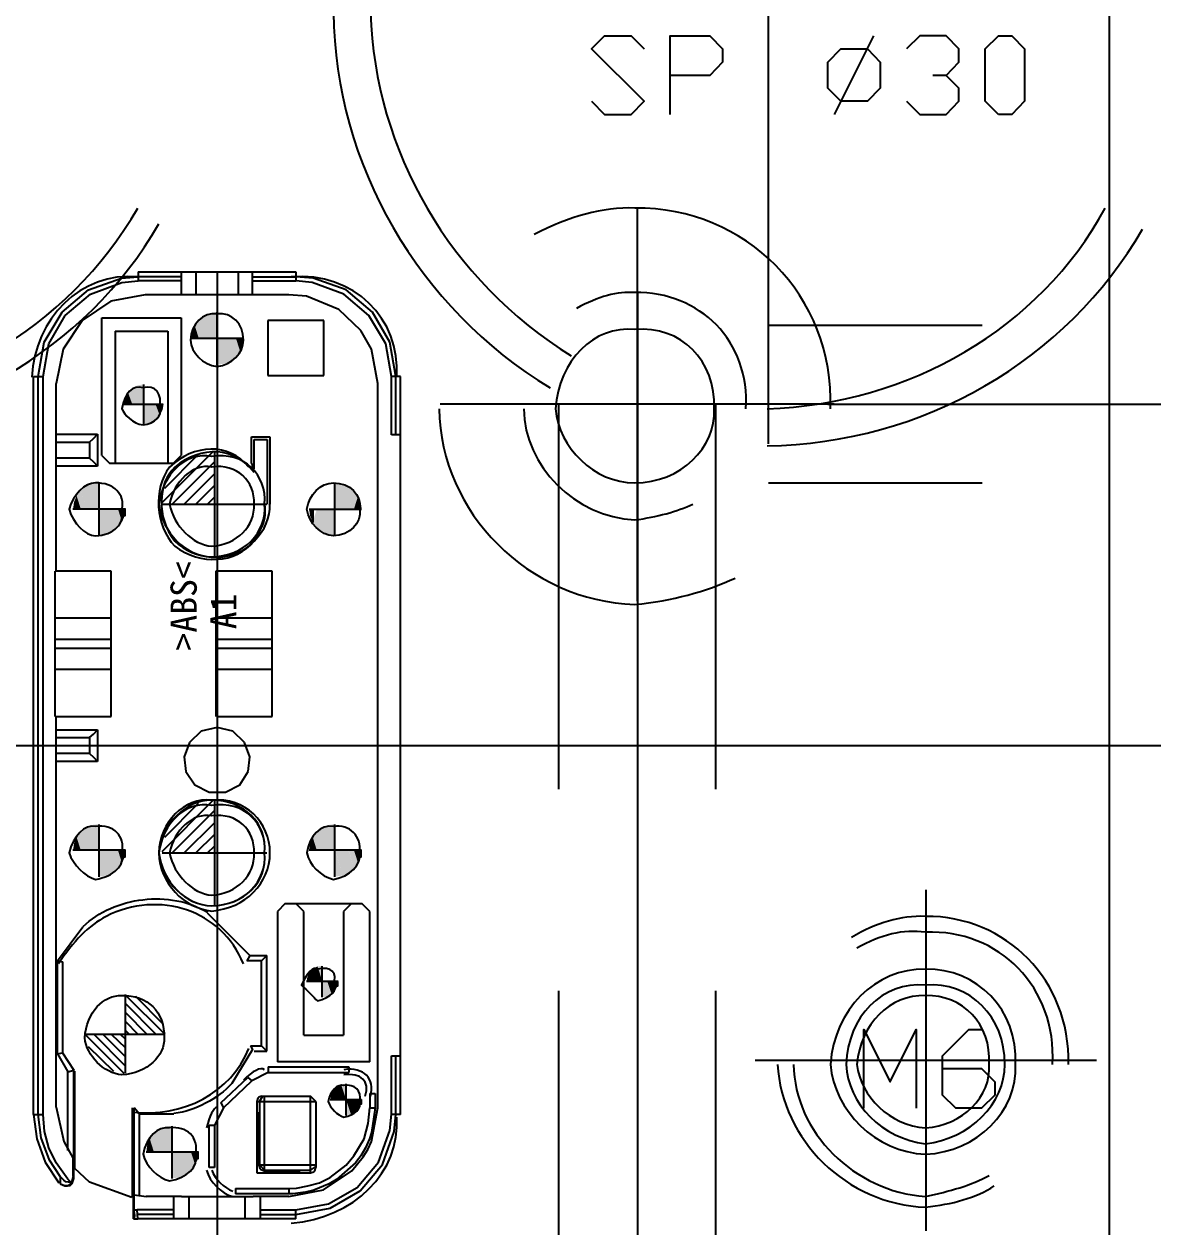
# Model space of a CAD drawing. Header units: inches. Extents: x 0 to 325, y 148 to 354.
# Drawn here: x 79.72 to 90.23, y 282.45 to 293.65 of the extents above; entities that cross this region are included whole.
import ezdxf

# ---------------------------------------------------------------- set-up
doc = ezdxf.new("R2010")
doc.units = ezdxf.units.IN
doc.header["$MEASUREMENT"] = 0
doc.styles.add('PDF SimSun', font='simsun.ttc')

# ---------------------------------------------------------------- blocks, each defined once
blk = doc.blocks.new('AHH1270-500010_3')
at = {"transparency": 33554687}
for points in [[(81.46, 290.96), (81.401, 290.935), (81.46, 290.724)], [(81.523, 290.968), (81.46, 290.96), (81.523, 290.724)], [(81.46, 290.96), (81.46, 290.724), (81.523, 290.724)], [(81.312, 290.846), (81.287, 290.787), (81.312, 290.724)], [(81.351, 290.897), (81.312, 290.846), (81.35, 290.724)], [(81.312, 290.846), (81.312, 290.724), (81.35, 290.724)], [(81.401, 290.935), (81.35, 290.897), (81.401, 290.724)], [(81.351, 290.897), (81.35, 290.724), (81.401, 290.724)], [(81.401, 290.935), (81.401, 290.724), (81.46, 290.724)], [(81.287, 290.787), (81.279, 290.724), (81.287, 290.724)], [(81.287, 290.787), (81.287, 290.724), (81.312, 290.724)], [(81.586, 290.724), (81.523, 290.724), (81.586, 290.488)], [(81.523, 290.724), (81.523, 290.479), (81.586, 290.488)], [(81.645, 290.724), (81.586, 290.724), (81.645, 290.512)], [(81.586, 290.724), (81.586, 290.488), (81.645, 290.512)], [(81.696, 290.724), (81.645, 290.724), (81.696, 290.551)], [(81.645, 290.724), (81.645, 290.512), (81.696, 290.551)], [(81.735, 290.724), (81.696, 290.724), (81.735, 290.602)], [(81.696, 290.724), (81.696, 290.551), (81.735, 290.602)], [(81.759, 290.724), (81.735, 290.724), (81.759, 290.66)], [(81.735, 290.724), (81.735, 290.602), (81.759, 290.66)], [(81.759, 290.724), (81.759, 290.66), (81.767, 290.724)], [(80.783, 290.113), (80.783, 290.288), (80.731, 290.261)], [(80.839, 290.113), (80.839, 290.296), (80.783, 290.288)], [(80.783, 290.113), (80.839, 290.113), (80.783, 290.288)], [(80.691, 290.113), (80.691, 290.221), (80.665, 290.17)], [(80.732, 290.113), (80.731, 290.261), (80.691, 290.221)], [(80.691, 290.113), (80.731, 290.113), (80.691, 290.221)], [(80.732, 290.113), (80.783, 290.113), (80.731, 290.261)], [(80.665, 290.113), (80.691, 290.113), (80.665, 290.17)], [(80.839, 289.93), (80.896, 289.939), (80.839, 290.113)], [(80.896, 289.939), (80.896, 290.113), (80.839, 290.113)], [(80.896, 289.939), (80.947, 289.965), (80.896, 290.113)], [(80.947, 289.965), (80.947, 290.113), (80.896, 290.113)], [(80.947, 289.965), (80.987, 290.006), (80.947, 290.113)], [(80.987, 290.006), (80.987, 290.113), (80.947, 290.113)], [(80.987, 290.006), (81.013, 290.057), (80.987, 290.113)], [(81.013, 290.057), (81.013, 290.113), (80.987, 290.113)], [(81.013, 290.057), (81.023, 290.113), (81.013, 290.113)], [(80.252, 289.309), (80.213, 289.259), (80.252, 289.137)], [(80.303, 289.348), (80.252, 289.31), (80.303, 289.137)], [(80.252, 289.309), (80.252, 289.137), (80.303, 289.137)], [(80.362, 289.373), (80.303, 289.348), (80.362, 289.137)], [(80.303, 289.348), (80.303, 289.137), (80.362, 289.137)], [(80.425, 289.381), (80.362, 289.372), (80.425, 289.137)], [(80.362, 289.373), (80.362, 289.137), (80.425, 289.137)], [(82.621, 289.381), (82.622, 289.137), (82.685, 289.372)], [(82.685, 289.373), (82.622, 289.137), (82.685, 289.137)], [(82.685, 289.373), (82.685, 289.137), (82.744, 289.348)], [(82.743, 289.348), (82.685, 289.137), (82.744, 289.137)], [(82.743, 289.348), (82.744, 289.137), (82.794, 289.31)], [(82.794, 289.309), (82.744, 289.137), (82.794, 289.137)], [(82.794, 289.309), (82.794, 289.137), (82.833, 289.259)], [(80.189, 289.2), (80.181, 289.137), (80.189, 289.137)], [(80.213, 289.259), (80.189, 289.2), (80.213, 289.137)], [(80.189, 289.2), (80.189, 289.137), (80.213, 289.137)], [(80.213, 289.259), (80.213, 289.137), (80.252, 289.137)], [(82.833, 289.259), (82.794, 289.137), (82.833, 289.137)], [(82.833, 289.259), (82.833, 289.137), (82.857, 289.2)], [(82.857, 289.2), (82.833, 289.137), (82.857, 289.137)], [(82.857, 289.2), (82.857, 289.137), (82.866, 289.137)], [(80.488, 289.137), (80.425, 289.137), (80.488, 288.901)], [(80.425, 289.137), (80.425, 288.892), (80.488, 288.901)], [(80.547, 289.137), (80.488, 289.137), (80.547, 288.925)], [(80.488, 289.137), (80.488, 288.901), (80.547, 288.925)], [(80.598, 289.137), (80.547, 289.137), (80.598, 288.964)], [(80.547, 289.137), (80.547, 288.925), (80.598, 288.964)], [(80.637, 289.137), (80.598, 289.137), (80.636, 289.014)], [(80.598, 289.137), (80.598, 288.964), (80.636, 289.014)], [(80.661, 289.137), (80.636, 289.137), (80.661, 289.073)], [(80.637, 289.137), (80.636, 289.014), (80.661, 289.073)], [(82.385, 289.137), (82.377, 289.137), (82.385, 289.073)], [(82.385, 289.137), (82.385, 289.073), (82.41, 289.137)], [(82.41, 289.137), (82.385, 289.073), (82.41, 289.014)], [(82.449, 289.137), (82.41, 289.014), (82.448, 288.964)], [(82.449, 289.137), (82.448, 288.964), (82.499, 289.137)], [(82.499, 289.137), (82.448, 288.964), (82.499, 288.925)], [(82.499, 289.137), (82.499, 288.925), (82.558, 289.137)], [(82.558, 289.137), (82.499, 288.925), (82.558, 288.901)], [(82.558, 289.137), (82.558, 288.901), (82.622, 289.137)], [(82.621, 289.137), (82.558, 288.901), (82.622, 288.892)], [(80.303, 286.171), (80.252, 286.132), (80.303, 285.96)], [(80.362, 286.196), (80.303, 286.171), (80.362, 285.96)], [(80.303, 286.171), (80.303, 285.96), (80.362, 285.96)], [(80.425, 286.204), (80.362, 286.196), (80.425, 285.96)], [(80.362, 286.196), (80.362, 285.96), (80.425, 285.96)], [(82.499, 286.171), (82.448, 286.132), (82.499, 285.96)], [(82.558, 286.196), (82.499, 286.171), (82.558, 285.96)], [(82.499, 286.171), (82.499, 285.96), (82.558, 285.96)], [(82.621, 286.204), (82.558, 286.196), (82.622, 285.96)], [(82.558, 286.196), (82.558, 285.96), (82.622, 285.96)], [(80.213, 286.082), (80.189, 286.023), (80.213, 285.96)], [(80.252, 286.133), (80.213, 286.082), (80.252, 285.96)], [(80.213, 286.082), (80.213, 285.96), (80.252, 285.96)], [(80.252, 286.133), (80.252, 285.96), (80.303, 285.96)], [(82.41, 286.082), (82.385, 286.023), (82.41, 285.96)], [(82.449, 286.133), (82.41, 286.082), (82.448, 285.96)], [(82.41, 286.082), (82.41, 285.96), (82.448, 285.96)], [(82.449, 286.133), (82.448, 285.96), (82.499, 285.96)], [(80.189, 286.023), (80.181, 285.96), (80.189, 285.96)], [(80.189, 286.023), (80.189, 285.96), (80.213, 285.96)], [(80.488, 285.96), (80.425, 285.96), (80.488, 285.724)], [(80.425, 285.96), (80.425, 285.716), (80.488, 285.724)], [(80.547, 285.96), (80.488, 285.96), (80.547, 285.748)], [(80.488, 285.96), (80.488, 285.724), (80.547, 285.748)], [(80.598, 285.96), (80.547, 285.96), (80.598, 285.787)], [(80.547, 285.96), (80.547, 285.748), (80.598, 285.787)], [(80.637, 285.96), (80.598, 285.96), (80.636, 285.838)], [(80.598, 285.96), (80.598, 285.787), (80.636, 285.838)], [(80.661, 285.96), (80.636, 285.96), (80.661, 285.897)], [(80.637, 285.96), (80.636, 285.838), (80.661, 285.897)], [(82.385, 286.023), (82.377, 285.96), (82.385, 285.96)], [(82.385, 286.023), (82.385, 285.96), (82.41, 285.96)], [(82.621, 285.96), (82.622, 285.716), (82.685, 285.724)], [(82.685, 285.96), (82.622, 285.96), (82.685, 285.724)], [(82.743, 285.96), (82.685, 285.96), (82.744, 285.748)], [(82.685, 285.96), (82.685, 285.724), (82.744, 285.748)], [(82.743, 285.96), (82.744, 285.748), (82.794, 285.787)], [(82.794, 285.96), (82.744, 285.96), (82.794, 285.787)], [(82.833, 285.96), (82.794, 285.96), (82.833, 285.838)], [(82.794, 285.96), (82.794, 285.787), (82.833, 285.838)], [(82.857, 285.96), (82.833, 285.96), (82.857, 285.897)], [(82.833, 285.96), (82.833, 285.838), (82.857, 285.897)], [(82.382, 284.826), (82.361, 284.785), (82.381, 284.74)], [(82.414, 284.858), (82.381, 284.826), (82.414, 284.74)], [(82.382, 284.826), (82.381, 284.74), (82.414, 284.74)], [(82.455, 284.879), (82.414, 284.858), (82.455, 284.74)], [(82.414, 284.858), (82.414, 284.74), (82.455, 284.74)], [(82.5, 284.886), (82.455, 284.879), (82.5, 284.74)], [(82.455, 284.879), (82.455, 284.74), (82.5, 284.74)], [(82.361, 284.785), (82.353, 284.74), (82.361, 284.74)], [(82.361, 284.785), (82.361, 284.74), (82.381, 284.74)], [(82.545, 284.74), (82.5, 284.74), (82.545, 284.6)], [(82.5, 284.74), (82.5, 284.593), (82.545, 284.6)], [(82.586, 284.74), (82.545, 284.74), (82.586, 284.621)], [(82.545, 284.74), (82.545, 284.6), (82.586, 284.621)], [(82.619, 284.74), (82.586, 284.74), (82.619, 284.653)], [(82.586, 284.74), (82.586, 284.621), (82.619, 284.653)], [(82.64, 284.74), (82.619, 284.74), (82.64, 284.694)], [(82.619, 284.74), (82.619, 284.653), (82.64, 284.694)], [(82.581, 283.686), (82.574, 283.641), (82.581, 283.641)], [(82.602, 283.727), (82.581, 283.686), (82.602, 283.641)], [(82.581, 283.686), (82.581, 283.641), (82.602, 283.641)], [(82.634, 283.76), (82.602, 283.727), (82.634, 283.641)], [(82.602, 283.727), (82.602, 283.641), (82.634, 283.641)], [(82.675, 283.78), (82.634, 283.76), (82.675, 283.641)], [(82.634, 283.76), (82.634, 283.641), (82.675, 283.641)], [(82.72, 283.788), (82.675, 283.781), (82.72, 283.641)], [(82.675, 283.78), (82.675, 283.641), (82.72, 283.641)], [(82.766, 283.641), (82.72, 283.641), (82.766, 283.502)], [(82.72, 283.641), (82.72, 283.494), (82.766, 283.502)], [(82.807, 283.641), (82.766, 283.641), (82.807, 283.522)], [(82.766, 283.641), (82.766, 283.502), (82.807, 283.522)], [(82.839, 283.641), (82.807, 283.641), (82.839, 283.555)], [(82.807, 283.641), (82.807, 283.522), (82.839, 283.555)], [(82.86, 283.641), (82.839, 283.641), (82.86, 283.596)], [(82.839, 283.641), (82.839, 283.555), (82.86, 283.596)], [(80.984, 283.363), (80.933, 283.324), (80.984, 283.151)], [(81.043, 283.388), (80.984, 283.363), (81.043, 283.151)], [(80.984, 283.363), (80.984, 283.151), (81.043, 283.151)], [(81.106, 283.396), (81.043, 283.388), (81.106, 283.151)], [(81.043, 283.388), (81.043, 283.151), (81.106, 283.151)], [(80.894, 283.274), (80.87, 283.215), (80.894, 283.151)], [(80.933, 283.324), (80.894, 283.274), (80.933, 283.151)], [(80.894, 283.274), (80.894, 283.151), (80.933, 283.151)], [(80.933, 283.324), (80.933, 283.151), (80.984, 283.151)], [(80.87, 283.215), (80.862, 283.151), (80.87, 283.151)], [(80.87, 283.215), (80.87, 283.151), (80.894, 283.151)], [(81.169, 283.152), (81.106, 283.151), (81.169, 282.916)], [(81.106, 283.152), (81.106, 282.907), (81.169, 282.916)], [(81.228, 283.152), (81.169, 283.151), (81.228, 282.94)], [(81.169, 283.152), (81.169, 282.916), (81.228, 282.94)], [(81.279, 283.152), (81.228, 283.151), (81.278, 282.979)], [(81.228, 283.152), (81.228, 282.94), (81.278, 282.979)], [(81.318, 283.152), (81.278, 283.151), (81.317, 283.029)], [(81.279, 283.152), (81.278, 282.979), (81.317, 283.029)], [(81.342, 283.152), (81.317, 283.151), (81.342, 283.089)], [(81.318, 283.152), (81.317, 283.029), (81.342, 283.089)]]:
    blk.add_hatch(color=6, dxfattribs=at).paths.add_polyline_path(points)
at = {"color": 4, "transparency": 33554687}
blk.add_lwpolyline([(65.398, 276.676), (89.825, 276.676), (89.825, 310.873), (65.398, 310.873), (65.398, 276.676)], dxfattribs=at)
at = {"color": 5, "transparency": 33554687}
for points in [[(86.651, 289.743), (86.651, 297.806)], [(85.003, 292.931), (85.126, 292.808), (85.372, 292.808), (85.495, 292.931), (85.003, 293.418), (85.126, 293.541), (85.372, 293.541), (85.495, 293.418)], [(85.736, 292.808), (85.736, 293.541), (86.105, 293.541), (86.223, 293.418), (86.223, 293.295), (86.105, 293.172), (85.736, 293.172)], [(87.266, 292.808), (87.63, 293.541)], [(88.304, 293.172), (88.422, 293.295), (88.422, 293.418), (88.304, 293.541), (88.058, 293.541), (87.935, 293.418)], [(88.791, 292.808), (88.668, 292.931), (88.668, 293.418), (88.791, 293.541), (88.914, 293.541), (89.032, 293.418), (89.032, 292.931), (88.914, 292.808), (88.791, 292.808)], [(87.325, 292.931), (87.202, 293.054), (87.202, 293.295), (87.325, 293.418), (87.571, 293.418), (87.689, 293.295), (87.689, 293.054), (87.571, 292.931), (87.325, 292.931)], [(87.935, 292.931), (88.058, 292.808), (88.304, 292.808), (88.422, 292.931), (88.422, 293.054), (88.304, 293.172), (88.181, 293.172)]]:
    blk.add_lwpolyline(points, dxfattribs=at)
at = {"color": 2, "transparency": 33554687}
for points in [[(85.431, 288.277), (85.431, 291.942)], [(85.431, 291.16), (85.431, 276.676)], [(88.639, 290.845), (86.651, 290.845)], [(87.261, 290.112), (83.596, 290.112)], [(84.698, 290.112), (84.698, 286.53)], [(86.159, 290.112), (86.159, 286.53)], [(87.202, 290.112), (102.04, 290.112)], [(86.651, 289.379), (88.639, 289.379)], [(84.698, 284.651), (84.698, 281.074)], [(86.159, 284.651), (86.159, 281.074)]]:
    blk.add_lwpolyline(points, dxfattribs=at)
at = {"color": 3, "transparency": 33554687}
for points in [[(80.63, 291.283), (80.787, 291.298)], [(80.787, 291.342), (80.787, 291.258)], [(80.787, 291.342), (82.253, 291.342)], [(81.19, 291.298), (80.787, 291.298)], [(81.19, 291.13), (81.19, 291.342)], [(81.323, 291.342), (81.323, 291.13)], [(81.717, 291.342), (81.717, 291.13)], [(81.85, 291.13), (81.85, 291.342)], [(81.85, 291.298), (82.253, 291.298)], [(82.253, 291.342), (82.253, 291.258)], [(82.415, 291.283), (82.253, 291.298)], [(80.325, 291.175), (80.63, 291.283)], [(80.344, 291.135), (80.634, 291.243)], [(80.634, 291.243), (80.787, 291.258)], [(81.19, 291.258), (80.787, 291.258)], [(81.85, 291.258), (82.253, 291.258)], [(82.406, 291.243), (82.253, 291.258)], [(82.701, 291.135), (82.406, 291.243)], [(82.72, 291.175), (82.415, 291.283)], [(80.079, 290.968), (80.325, 291.175)], [(80.108, 290.938), (80.344, 291.135)], [(80.531, 291.071), (80.265, 290.889)], [(80.851, 291.13), (80.531, 291.071)], [(81.269, 291.13), (80.851, 291.13)], [(81.771, 291.13), (81.269, 291.13)], [(82.189, 291.13), (81.771, 291.13)], [(82.351, 291.116), (82.189, 291.13)], [(82.652, 290.993), (82.351, 291.116)], [(82.932, 290.938), (82.701, 291.135)], [(82.966, 290.968), (82.72, 291.175)], [(79.911, 290.688), (80.079, 290.968)], [(82.858, 290.796), (82.652, 290.993)], [(83.129, 290.688), (82.966, 290.968)], [(79.956, 290.673), (80.108, 290.938)], [(80.265, 290.889), (80.088, 290.624)], [(80.448, 289.635), (80.448, 290.914)], [(80.448, 290.914), (81.185, 290.914)], [(81.185, 290.914), (81.185, 289.635)], [(81.992, 290.889), (81.992, 290.378)], [(82.514, 290.889), (81.992, 290.889)], [(82.514, 290.378), (82.514, 290.889)], [(83.089, 290.673), (82.932, 290.938)], [(80.571, 290.791), (80.571, 289.561)], [(80.571, 290.791), (81.062, 290.791)], [(81.062, 290.791), (81.062, 289.561)], [(82.957, 290.624), (82.858, 290.796)], [(79.857, 290.368), (79.911, 290.688)], [(79.901, 290.368), (79.956, 290.673)], [(80.088, 290.624), (80.024, 290.304)], [(83.016, 290.304), (82.957, 290.624)], [(83.144, 290.368), (83.089, 290.673)], [(83.183, 290.368), (83.129, 290.688)], [(79.813, 283.5), (79.813, 290.368)], [(79.813, 290.368), (79.901, 290.368)], [(79.857, 283.5), (79.857, 290.368)], [(79.901, 283.5), (79.901, 290.368)], [(80.024, 288.557), (80.024, 290.304)], [(81.992, 290.378), (82.514, 290.378)], [(83.016, 283.564), (83.016, 290.304)], [(83.144, 289.827), (83.144, 290.368)], [(83.227, 290.368), (83.144, 290.368)], [(83.183, 289.827), (83.183, 290.368)], [(83.227, 283.5), (83.227, 290.368)], [(80.024, 289.832), (80.408, 289.832)], [(80.024, 289.758), (80.334, 289.758)], [(80.334, 289.758), (80.369, 289.792), (80.408, 289.832)], [(80.334, 289.758), (80.334, 289.61)], [(80.408, 289.832), (80.408, 289.536)], [(81.84, 289.566), (81.84, 289.807)], [(81.84, 289.807), (82.012, 289.807)], [(81.864, 289.507), (81.864, 289.782)], [(81.864, 289.782), (81.987, 289.782)], [(81.864, 289.782), (81.864, 289.782)], [(81.987, 289.782), (81.987, 289.182)], [(81.987, 289.782), (81.987, 289.782)], [(82.012, 289.807), (82.012, 289.182)], [(83.227, 289.827), (83.144, 289.827)], [(80.448, 289.635), (80.521, 289.561)], [(81.112, 289.561), (81.185, 289.635)], [(80.334, 289.61), (80.024, 289.61)], [(80.408, 289.536), (80.024, 289.536)], [(80.334, 289.61), (80.369, 289.576), (80.408, 289.536)], [(81.112, 289.561), (80.521, 289.561)], [(81.864, 289.507), (81.85, 289.536), (81.85, 289.546), (81.84, 289.566)], [(82.012, 289.182), (82.012, 289.182)], [(80.015, 287.204), (80.015, 288.557)], [(80.536, 288.557), (80.015, 288.557)], [(80.536, 287.204), (80.536, 288.557)], [(81.51, 288.557), (81.51, 287.204)], [(82.032, 288.557), (81.51, 288.557)], [(82.032, 287.204), (82.032, 288.557)], [(80.536, 288.119), (80.015, 288.119)], [(82.032, 288.119), (81.51, 288.119)], [(80.536, 287.923), (80.015, 287.923)], [(80.536, 287.839), (80.015, 287.839)], [(82.032, 287.923), (81.51, 287.923)], [(82.032, 287.839), (81.51, 287.839)], [(80.536, 287.642), (80.015, 287.642)], [(82.032, 287.642), (81.51, 287.642)], [(80.015, 287.204), (80.536, 287.204)], [(80.024, 283.569), (80.024, 287.204)], [(81.52, 287.204), (82.032, 287.204)], [(80.024, 287.081), (80.408, 287.081)], [(80.334, 287.008), (80.369, 287.042), (80.408, 287.081)], [(80.408, 287.081), (80.408, 286.786)], [(81.372, 287.067), (81.264, 286.963)], [(81.52, 287.101), (81.372, 287.067)], [(81.668, 287.067), (81.52, 287.101)], [(81.776, 286.963), (81.668, 287.067)], [(80.024, 287.008), (80.334, 287.008)], [(80.334, 287.008), (80.334, 286.86)], [(81.264, 286.963), (81.215, 286.83)], [(81.825, 286.83), (81.776, 286.963)], [(80.334, 286.86), (80.024, 286.86)], [(80.334, 286.86), (80.369, 286.826), (80.408, 286.786)], [(81.215, 286.83), (81.23, 286.693)], [(81.81, 286.693), (81.825, 286.83)], [(80.408, 286.786), (80.024, 286.786)], [(81.23, 286.693), (81.313, 286.57)], [(81.732, 286.57), (81.81, 286.693)], [(81.313, 286.57), (81.446, 286.501)], [(81.446, 286.501), (81.599, 286.501)], [(81.599, 286.501), (81.732, 286.57)], [(81.427, 285.379), (81.825, 284.981)], [(82.155, 285.463), (82.081, 285.389)], [(82.081, 285.389), (82.081, 283.992)], [(82.155, 285.463), (82.868, 285.463)], [(82.327, 285.389), (82.253, 285.463)], [(82.327, 284.238), (82.327, 285.389)], [(82.77, 285.463), (82.696, 285.389)], [(82.696, 285.389), (82.696, 284.238)], [(82.942, 285.389), (82.868, 285.463)], [(82.942, 283.992), (82.942, 285.389)], [(80.034, 284.931), (80.27, 285.246)], [(80.034, 284.066), (80.034, 284.931)], [(80.034, 284.931), (80.083, 284.922)], [(80.083, 284.922), (80.083, 284.075)], [(81.825, 284.981), (81.796, 284.931)], [(81.933, 284.931), (81.796, 284.931)], [(81.825, 284.981), (81.982, 284.981)], [(81.933, 284.931), (81.982, 284.981)], [(81.933, 284.139), (81.933, 284.931)], [(81.982, 284.09), (81.982, 284.981)], [(82.327, 284.238), (82.696, 284.238)], [(81.83, 284.139), (81.85, 284.105), (81.658, 283.79)], [(81.83, 284.139), (81.933, 284.139)], [(81.933, 284.139), (81.982, 284.09)], [(80.034, 284.066), (80.083, 284.075)], [(80.034, 284.066), (80.133, 283.898)], [(80.083, 284.075), (80.187, 283.913)], [(81.864, 284.09), (81.982, 284.09)], [(83.144, 284.046), (83.227, 284.046)], [(83.144, 283.5), (83.144, 284.046)], [(83.183, 283.5), (83.183, 284.046)], [(80.133, 283.898), (80.187, 283.913)], [(80.187, 282.905), (80.187, 283.913)], [(80.187, 283.087), (80.187, 283.913)], [(80.187, 283.913), (80.187, 283.913)], [(80.197, 282.998), (80.197, 283.903)], [(81.997, 283.943), (82.745, 283.943)], [(81.997, 283.943), (81.997, 283.893)], [(82.942, 283.992), (82.081, 283.992)], [(82.745, 283.943), (82.745, 283.893)], [(80.133, 283.165), (80.133, 283.898)], [(81.554, 283.608), (81.805, 283.844)], [(81.579, 283.564), (81.845, 283.815)], [(81.805, 283.844), (81.845, 283.815)], [(81.997, 283.893), (81.845, 283.815)], [(81.997, 283.893), (82.745, 283.893)], [(82.942, 283.697), (82.991, 283.697)], [(82.942, 283.697), (82.942, 283.564)], [(82.991, 283.697), (82.991, 283.564)], [(80.024, 283.569), (80.093, 283.249)], [(81.554, 283.608), (81.579, 283.564)], [(81.938, 283.672), (81.909, 283.662), (81.899, 283.652), (81.889, 283.623)], [(81.889, 283.623), (82.44, 283.623)], [(81.889, 283.623), (81.889, 282.959)], [(81.914, 283.623), (81.943, 283.667)], [(81.914, 283.623), (81.914, 283.032)], [(81.938, 283.672), (82.391, 283.672)], [(81.943, 283.667), (81.943, 283.667)], [(81.963, 282.983), (81.963, 283.672)], [(82.391, 282.959), (82.391, 283.672)], [(82.44, 283.623), (82.391, 283.672)], [(82.44, 283.623), (82.44, 283.008)], [(79.813, 283.5), (79.901, 283.5)], [(79.813, 283.5), (79.842, 283.273)], [(79.882, 283.283), (79.857, 283.5)], [(79.916, 283.342), (79.901, 283.5)], [(80.733, 282.727), (80.733, 283.564)], [(80.743, 282.531), (80.743, 283.564)], [(80.748, 282.614), (80.748, 283.564)], [(80.797, 283.505), (80.748, 283.564)], [(80.797, 282.747), (80.797, 283.505)], [(81.117, 283.505), (80.797, 283.505)], [(81.579, 283.564), (81.495, 283.401)], [(81.909, 283.524), (81.909, 283.028)], [(81.909, 283.524), (81.909, 283.524)], [(82.927, 283.416), (82.942, 283.564)], [(82.942, 283.564), (82.991, 283.564)], [(82.957, 283.249), (83.016, 283.564)], [(82.991, 283.564), (82.957, 283.333)], [(83.129, 283.352), (83.144, 283.505)], [(83.227, 283.5), (83.144, 283.5)], [(83.168, 283.342), (83.183, 283.5)], [(79.956, 283.19), (79.916, 283.342)], [(81.446, 283.401), (81.495, 283.401)], [(81.446, 283.008), (81.446, 283.401)], [(81.495, 283.401), (81.495, 283.008)], [(82.888, 283.273), (82.927, 283.416)], [(83.021, 283.057), (83.129, 283.352)], [(83.06, 283.037), (83.168, 283.342)], [(79.842, 283.273), (79.921, 283.057)], [(79.96, 283.077), (79.882, 283.283)], [(80.093, 283.249), (80.182, 283.091)], [(82.794, 283.116), (82.888, 283.273)], [(82.878, 283.106), (82.922, 283.175), (82.957, 283.249)], [(82.957, 283.333), (82.937, 283.273), (82.902, 283.19)], [(80.024, 283.052), (79.956, 283.19)], [(82.902, 283.19), (82.858, 283.116), (82.839, 283.091), (82.809, 283.052)], [(79.921, 283.057), (80.049, 282.865)], [(80.059, 282.924), (79.96, 283.077)], [(80.167, 282.865), (80.133, 282.9), (80.024, 283.052)], [(80.182, 282.929), (80.182, 283.091)], [(80.187, 283.087), (80.187, 283.087)], [(81.495, 283.008), (81.446, 283.008)], [(81.909, 283.028), (81.919, 282.998), (81.928, 282.988), (81.958, 282.978)], [(81.914, 283.032), (82.44, 283.032)], [(81.914, 283.032), (81.914, 283.032)], [(81.914, 283.032), (81.963, 282.983)], [(82.391, 282.983), (82.435, 283.013)], [(82.391, 282.959), (82.42, 282.968), (82.43, 282.978), (82.44, 283.008)], [(82.435, 283.013), (82.435, 283.013)], [(82.573, 282.914), (82.72, 283.028)], [(82.809, 283.052), (82.632, 282.895)], [(82.72, 283.028), (82.794, 283.116)], [(82.775, 282.978), (82.878, 283.106)], [(82.824, 282.821), (83.021, 283.057)], [(82.853, 282.791), (83.06, 283.037)], [(80.167, 282.865), (80.138, 282.87), (80.113, 282.875), (80.093, 282.89), (80.059, 282.924)], [(80.059, 282.924), (80.059, 282.89), (80.059, 282.865), (80.059, 282.855)], [(80.059, 282.855), (80.103, 282.841), (80.128, 282.841), (80.152, 282.85), (80.167, 282.87), (80.177, 282.89), (80.182, 282.909), (80.187, 282.905)], [(80.059, 282.855), (80.103, 282.836), (80.128, 282.836), (80.152, 282.841), (80.172, 282.86), (80.187, 282.905)], [(80.182, 282.929), (80.167, 282.865)], [(80.182, 282.929), (80.182, 282.929)], [(80.334, 282.87), (80.197, 282.998)], [(80.197, 282.998), (80.197, 282.998)], [(81.889, 282.959), (82.391, 282.959)], [(81.958, 282.978), (82.292, 282.978)], [(81.963, 282.983), (82.391, 282.983)], [(81.963, 282.983), (81.963, 282.983)], [(82.292, 282.978), (82.292, 282.978)], [(82.474, 282.865), (82.573, 282.914)], [(82.509, 282.801), (82.775, 282.978)], [(82.632, 282.895), (82.563, 282.855)], [(80.049, 282.865), (80.049, 282.865)], [(80.059, 282.855), (80.059, 282.855)], [(80.728, 282.727), (80.334, 282.87)], [(81.692, 282.811), (82.189, 282.811)], [(81.692, 282.811), (81.692, 282.762)], [(82.189, 282.811), (82.258, 282.816)], [(82.189, 282.811), (82.189, 282.762)], [(82.189, 282.737), (82.509, 282.801)], [(82.258, 282.816), (82.366, 282.836)], [(82.42, 282.796), (82.342, 282.777)], [(82.366, 282.836), (82.474, 282.865)], [(82.563, 282.855), (82.42, 282.796)], [(82.558, 282.668), (82.824, 282.821)], [(82.573, 282.629), (82.853, 282.791)], [(80.728, 282.727), (80.728, 282.727)], [(80.748, 282.752), (80.748, 282.752)], [(80.748, 282.752), (80.861, 282.737)], [(81.19, 282.737), (80.861, 282.737)], [(81.117, 282.531), (81.117, 282.737)], [(81.19, 282.737), (81.855, 282.737)], [(81.259, 282.531), (81.259, 282.737)], [(82.189, 282.762), (81.692, 282.762)], [(81.781, 282.531), (81.781, 282.737)], [(82.189, 282.737), (81.855, 282.737)], [(81.923, 282.531), (81.923, 282.737)], [(82.224, 282.762), (82.189, 282.762)], [(82.342, 282.777), (82.224, 282.762)], [(80.748, 282.614), (80.777, 282.614)], [(80.753, 282.57), (80.748, 282.614)], [(80.753, 282.57), (80.748, 282.531)], [(80.753, 282.57), (80.753, 282.57)], [(81.117, 282.614), (80.777, 282.614)], [(80.782, 282.531), (80.777, 282.614)], [(81.117, 282.57), (80.777, 282.57)], [(81.923, 282.614), (82.253, 282.614)], [(81.923, 282.57), (82.253, 282.57)], [(82.253, 282.614), (82.558, 282.668)], [(82.253, 282.57), (82.573, 282.629)], [(82.253, 282.531), (82.253, 282.614)], [(80.743, 282.531), (80.782, 282.531)], [(82.253, 282.531), (80.782, 282.531)]]:
    blk.add_lwpolyline(points, dxfattribs=at)
at = {"color": 1, "transparency": 33554687}
for points in [[(81.52, 291.342), (81.52, 282.531)], [(81.52, 291.342), (81.52, 282.531)], [(75.41, 286.934), (108.982, 286.934)], [(79.813, 286.934), (83.227, 286.934)], [(81.52, 284.248), (81.52, 255.413)]]:
    blk.add_lwpolyline(points, dxfattribs=at)
at = {"color": 6, "transparency": 33554687}
for points in [[(81.52, 290.476), (81.52, 290.968)], [(81.766, 290.722), (81.279, 290.722)], [(80.836, 290.294), (80.836, 289.93)], [(80.654, 290.112), (81.018, 290.112)], [(80.665, 290.113), (80.665, 290.17), (80.665, 290.113)], [(81.008, 289.197), (81.481, 289.669)], [(81.033, 289.33), (81.348, 289.645)], [(81.495, 289.669), (81.495, 288.695)], [(81.102, 289.182), (81.495, 289.576)], [(81.215, 289.182), (81.495, 289.463)], [(80.423, 288.892), (80.423, 289.379)], [(81.323, 289.182), (81.495, 289.354)], [(82.617, 288.892), (82.617, 289.379)], [(81.008, 289.182), (81.982, 289.182)], [(81.431, 289.182), (81.495, 289.246)], [(80.669, 289.133), (80.177, 289.133)], [(80.661, 289.137), (80.661, 289.073), (80.661, 289.137)], [(82.376, 289.133), (82.863, 289.133)], [(82.41, 289.137), (82.41, 289.014), (82.41, 289.137)], [(81.008, 285.95), (81.481, 286.422)], [(81.033, 286.083), (81.348, 286.398)], [(81.495, 286.422), (81.495, 285.443)], [(81.102, 285.935), (81.495, 286.329)], [(80.423, 285.714), (80.423, 286.201)], [(81.215, 285.935), (81.495, 286.215)], [(82.617, 285.714), (82.617, 286.201)], [(81.323, 285.935), (81.495, 286.107)], [(80.669, 285.96), (80.177, 285.96)], [(80.661, 285.96), (80.661, 285.897), (80.661, 285.96)], [(81.008, 285.935), (81.982, 285.935)], [(81.431, 285.935), (81.495, 285.999)], [(82.863, 285.96), (82.376, 285.96)], [(82.857, 285.96), (82.857, 285.897), (82.857, 285.96)], [(88.117, 282.417), (88.117, 285.591)], [(82.499, 284.592), (82.499, 284.882)], [(82.647, 284.74), (82.351, 284.74)], [(82.64, 284.74), (82.64, 284.694), (82.64, 284.74)], [(80.669, 283.884), (80.669, 284.617)], [(80.669, 284.612), (81.033, 284.248)], [(80.762, 284.602), (81.018, 284.341)], [(80.669, 284.533), (80.949, 284.248)], [(80.669, 284.449), (80.866, 284.248)], [(80.669, 284.366), (80.782, 284.248)], [(80.3, 284.248), (81.033, 284.248)], [(80.3, 284.238), (80.654, 283.884)], [(80.374, 284.248), (80.669, 283.952)], [(80.457, 284.248), (80.669, 284.036)], [(80.536, 284.248), (80.669, 284.12)], [(80.62, 284.248), (80.669, 284.203)], [(80.669, 284.282), (80.703, 284.248)], [(87.537, 283.559), (87.537, 284.292), (87.783, 283.805), (88.024, 284.292), (88.024, 283.559)], [(88.27, 283.928), (88.634, 283.928), (88.757, 283.805), (88.757, 283.682), (88.634, 283.559), (88.393, 283.559), (88.27, 283.682), (88.27, 284.046), (88.516, 284.292), (88.634, 284.292)], [(80.32, 284.134), (80.556, 283.903)], [(86.528, 284.007), (89.702, 284.007)], [(82.72, 283.49), (82.72, 283.785)], [(82.863, 283.638), (82.573, 283.638)], [(82.86, 283.641), (82.86, 283.596), (82.86, 283.641)], [(81.102, 282.905), (81.102, 283.392)], [(81.348, 283.15), (80.861, 283.15)], [(81.342, 283.152), (81.342, 283.089), (81.342, 283.152)]]:
    blk.add_lwpolyline(points, dxfattribs=at)
at = {"color": 5, "transparency": 33554687}
for points in [[(82.602, 293.757), (82.622, 292.337), (83.39, 291.007), (84.619, 290.264)], [(82.947, 293.757), (82.989, 292.468), (83.687, 291.259), (84.816, 290.56)], [(86.637, 290.068), (87.962, 290.113), (89.171, 290.812), (89.785, 291.937)], [(86.637, 289.723), (88.092, 289.747), (89.423, 290.515), (90.13, 291.74)]]:
    blk.add_open_spline(points, degree=3, dxfattribs=at)
at = {"color": 4, "transparency": 33554687}
for points in [[(77.584, 290.068), (78.924, 290.113), (80.134, 290.812), (80.782, 291.937)], [(77.584, 289.822), (79.011, 289.869), (80.301, 290.614), (80.979, 291.79)]]:
    blk.add_open_spline(points, degree=3, dxfattribs=at)
at = {"color": 2, "transparency": 33554687}
for points, knots in [([(87.227, 290.068), (87.263, 291.125), (86.443, 291.945), (85.407, 291.937), (85.11, 291.945), (84.794, 291.861), (84.472, 291.691)], [0, 0, 0, 0, 1, 1, 1, 2, 2, 2, 2]), ([(86.44, 290.068), (86.482, 290.693), (86.011, 291.164), (85.407, 291.15), (85.247, 291.164), (85.066, 291.115), (84.865, 291.002)], [0, 0, 0, 0, 1, 1, 1, 2, 2, 2, 2]), ([(86.145, 290.068), (86.164, 289.709), (85.836, 289.38), (85.407, 289.379), (85.027, 289.38), (84.698, 289.709), (84.669, 290.068), (84.698, 290.518), (85.027, 290.846), (85.407, 290.806), (85.836, 290.846), (86.164, 290.518), (86.145, 290.068)], [0, 0, 0, 0, 1, 1, 1, 2, 2, 2, 3, 3, 3, 4, 4, 4, 4]), ([(83.586, 290.068), (83.599, 289.101), (84.42, 288.281), (85.407, 288.247), (85.753, 288.281), (86.069, 288.366), (86.341, 288.493)], [0, 0, 0, 0, 1, 1, 1, 2, 2, 2, 2]), ([(84.373, 290.068), (84.381, 289.533), (84.851, 289.063), (85.407, 289.034), (85.616, 289.063), (85.797, 289.111), (85.948, 289.182)], [0, 0, 0, 0, 1, 1, 1, 2, 2, 2, 2])]:
    blk.add_open_spline(points, degree=3, knots=knots, dxfattribs=at)
at = {"color": 3, "transparency": 33554687}
for points in [[(80.782, 291.298), (80.253, 291.344), (79.818, 290.908), (79.798, 290.363)], [(83.193, 290.363), (83.229, 290.908), (82.793, 291.344), (82.209, 291.298)], [(80.273, 285.249), (80.419, 285.389), (80.62, 285.476), (80.83, 285.5)], [(80.83, 285.5), (81.04, 285.525), (81.258, 285.487), (81.43, 285.383)], [(80.733, 283.524), (81.194, 283.464), (81.657, 283.707), (81.815, 284.115)], [(81.963, 283.918), (81.925, 283.944), (81.853, 283.908), (81.766, 283.82)], [(82.947, 283.672), (82.995, 283.834), (82.886, 283.944), (82.701, 283.918)], [(81.661, 283.792), (81.522, 283.642), (81.322, 283.538), (81.119, 283.509)], [(82.898, 283.672), (82.946, 283.807), (82.858, 283.895), (82.701, 283.869)], [(81.52, 283.574), (81.489, 283.563), (81.449, 283.487), (81.422, 283.377)], [(82.209, 282.491), (82.793, 282.532), (83.229, 282.967), (83.193, 283.475)], [(81.422, 282.983), (81.449, 282.875), (81.559, 282.765), (81.668, 282.737)], [(81.471, 282.983), (81.498, 282.902), (81.586, 282.815), (81.668, 282.786)]]:
    blk.add_open_spline(points, degree=3, dxfattribs=at)
at = {"color": 6, "transparency": 33554687}
for points, knots in [([(81.766, 290.707), (81.767, 290.589), (81.658, 290.48), (81.52, 290.461), (81.388, 290.48), (81.279, 290.589), (81.274, 290.707), (81.279, 290.859), (81.388, 290.968), (81.52, 290.953), (81.658, 290.968), (81.767, 290.859), (81.766, 290.707)], [0, 0, 0, 0, 1, 1, 1, 2, 2, 2, 3, 3, 3, 4, 4, 4, 4]), ([(80.979, 290.068), (81.022, 290.012), (80.94, 289.93), (80.831, 289.92), (80.738, 289.93), (80.656, 290.012), (80.634, 290.068), (80.656, 290.214), (80.738, 290.296), (80.831, 290.264), (80.94, 290.296), (81.022, 290.214), (80.979, 290.068)], [0, 0, 0, 0, 1, 1, 1, 2, 2, 2, 3, 3, 3, 4, 4, 4, 4]), ([(81.963, 289.182), (81.987, 288.914), (81.768, 288.696), (81.471, 288.69), (81.229, 288.696), (81.01, 288.914), (80.979, 289.182), (81.01, 289.454), (81.229, 289.673), (81.471, 289.625), (81.768, 289.673), (81.987, 289.454), (81.963, 289.182)], [0, 0, 0, 0, 1, 1, 1, 2, 2, 2, 3, 3, 3, 4, 4, 4, 4]), ([(80.634, 289.133), (80.669, 289.002), (80.56, 288.892), (80.388, 288.887), (80.29, 288.892), (80.181, 289.002), (80.143, 289.133), (80.181, 289.271), (80.29, 289.381), (80.388, 289.379), (80.56, 289.381), (80.669, 289.271), (80.634, 289.133)], [0, 0, 0, 0, 1, 1, 1, 2, 2, 2, 3, 3, 3, 4, 4, 4, 4]), ([(82.356, 289.133), (82.377, 289.002), (82.486, 288.892), (82.602, 288.887), (82.756, 288.892), (82.866, 289.002), (82.848, 289.133), (82.866, 289.271), (82.756, 289.381), (82.602, 289.379), (82.486, 289.381), (82.377, 289.271), (82.356, 289.133)], [0, 0, 0, 0, 1, 1, 1, 2, 2, 2, 3, 3, 3, 4, 4, 4, 4]), ([(81.963, 285.935), (81.987, 285.667), (81.768, 285.448), (81.471, 285.443), (81.229, 285.448), (81.01, 285.667), (80.979, 285.935), (81.01, 286.206), (81.229, 286.425), (81.471, 286.378), (81.768, 286.425), (81.987, 286.206), (81.963, 285.935)], [0, 0, 0, 0, 1, 1, 1, 2, 2, 2, 3, 3, 3, 4, 4, 4, 4]), ([(80.634, 285.935), (80.669, 285.825), (80.56, 285.716), (80.388, 285.689), (80.29, 285.716), (80.181, 285.825), (80.143, 285.935), (80.181, 286.095), (80.29, 286.204), (80.388, 286.181), (80.56, 286.204), (80.669, 286.095), (80.634, 285.935)], [0, 0, 0, 0, 1, 1, 1, 2, 2, 2, 3, 3, 3, 4, 4, 4, 4]), ([(82.848, 285.935), (82.866, 285.825), (82.756, 285.716), (82.602, 285.689), (82.486, 285.716), (82.377, 285.825), (82.356, 285.935), (82.377, 286.095), (82.486, 286.204), (82.602, 286.181), (82.756, 286.204), (82.866, 286.095), (82.848, 285.935)], [0, 0, 0, 0, 1, 1, 1, 2, 2, 2, 3, 3, 3, 4, 4, 4, 4]), ([(89.441, 283.967), (89.462, 284.749), (88.86, 285.35), (88.112, 285.345), (87.882, 285.35), (87.651, 285.288), (87.424, 285.148)], [0, 0, 0, 0, 1, 1, 1, 2, 2, 2, 2]), ([(89.293, 283.967), (89.339, 284.682), (88.793, 285.228), (88.112, 285.197), (87.904, 285.228), (87.693, 285.172), (87.473, 285.05)], [0, 0, 0, 0, 1, 1, 1, 2, 2, 2, 2]), ([(82.602, 284.705), (82.647, 284.659), (82.581, 284.593), (82.455, 284.558), (82.419, 284.593), (82.354, 284.659), (82.307, 284.705), (82.354, 284.821), (82.419, 284.886), (82.455, 284.853), (82.581, 284.886), (82.647, 284.821), (82.602, 284.705)], [0, 0, 0, 0, 1, 1, 1, 2, 2, 2, 3, 3, 3, 4, 4, 4, 4]), ([(88.949, 283.967), (88.973, 283.535), (88.59, 283.152), (88.112, 283.131), (87.646, 283.152), (87.263, 283.535), (87.227, 283.967), (87.263, 284.479), (87.646, 284.862), (88.112, 284.853), (88.59, 284.862), (88.973, 284.479), (88.949, 283.967)], [0, 0, 0, 0, 1, 1, 1, 2, 2, 2, 3, 3, 3, 4, 4, 4, 4]), ([(88.85, 283.967), (88.851, 283.602), (88.523, 283.274), (88.112, 283.229), (87.713, 283.274), (87.385, 283.602), (87.375, 283.967), (87.385, 284.412), (87.713, 284.74), (88.112, 284.705), (88.523, 284.74), (88.851, 284.412), (88.85, 283.967)], [0, 0, 0, 0, 1, 1, 1, 2, 2, 2, 3, 3, 3, 4, 4, 4, 4]), ([(80.29, 284.213), (80.303, 284.049), (80.467, 283.885), (80.634, 283.869), (80.872, 283.885), (81.036, 284.049), (81.028, 284.213), (81.036, 284.454), (80.872, 284.618), (80.634, 284.607), (80.467, 284.618), (80.303, 284.454), (80.29, 284.213)], [0, 0, 0, 0, 1, 1, 1, 2, 2, 2, 3, 3, 3, 4, 4, 4, 4]), ([(88.703, 283.967), (88.729, 283.67), (88.455, 283.396), (88.112, 283.377), (87.781, 283.396), (87.507, 283.67), (87.473, 283.967), (87.507, 284.344), (87.781, 284.618), (88.112, 284.607), (88.455, 284.618), (88.729, 284.344), (88.703, 283.967)], [0, 0, 0, 0, 1, 1, 1, 2, 2, 2, 3, 3, 3, 4, 4, 4, 4]), ([(86.735, 283.967), (86.775, 283.265), (87.376, 282.664), (88.112, 282.639), (88.354, 282.664), (88.586, 282.726), (88.752, 282.836)], [0, 0, 0, 0, 1, 1, 1, 2, 2, 2, 2]), ([(86.883, 283.967), (86.897, 283.333), (87.444, 282.786), (88.112, 282.737), (88.332, 282.786), (88.543, 282.842), (88.703, 282.934)], [0, 0, 0, 0, 1, 1, 1, 2, 2, 2, 2]), ([(82.848, 283.623), (82.867, 283.56), (82.801, 283.495), (82.701, 283.475), (82.64, 283.495), (82.574, 283.56), (82.553, 283.623), (82.574, 283.722), (82.64, 283.788), (82.701, 283.77), (82.801, 283.788), (82.867, 283.722), (82.848, 283.623)], [0, 0, 0, 0, 1, 1, 1, 2, 2, 2, 3, 3, 3, 4, 4, 4, 4]), ([(81.323, 283.131), (81.35, 283.017), (81.241, 282.907), (81.077, 282.885), (80.971, 282.907), (80.862, 283.017), (80.831, 283.131), (80.862, 283.287), (80.971, 283.396), (81.077, 283.377), (81.241, 283.396), (81.35, 283.287), (81.323, 283.131)], [0, 0, 0, 0, 1, 1, 1, 2, 2, 2, 3, 3, 3, 4, 4, 4, 4])]:
    blk.add_open_spline(points, degree=3, knots=knots, dxfattribs=at)
at = {"color": 3, "transparency": 33554687}
for points, knots in [([(81.815, 289.526), (81.63, 289.758), (81.304, 289.74), (81.077, 289.526), (80.925, 289.315), (80.943, 288.99), (81.126, 288.789), (81.367, 288.61), (81.693, 288.628), (81.864, 288.838), (81.968, 288.936), (82.015, 289.059), (82.012, 289.182)], [0, 0, 0, 0, 1, 1, 1, 2, 2, 2, 3, 3, 3, 4, 4, 4, 4]), ([(81.864, 289.477), (81.687, 289.712), (81.377, 289.732), (81.126, 289.526), (80.97, 289.373), (80.951, 289.063), (81.126, 288.838), (81.31, 288.656), (81.62, 288.636), (81.815, 288.789), (81.929, 288.909), (81.99, 289.043), (81.963, 289.182)], [0, 0, 0, 0, 1, 1, 1, 2, 2, 2, 3, 3, 3, 4, 4, 4, 4]), ([(81.864, 289.182), (81.877, 288.975), (81.707, 288.806), (81.471, 288.789), (81.29, 288.806), (81.121, 288.975), (81.077, 289.182), (81.121, 289.393), (81.29, 289.562), (81.471, 289.526), (81.707, 289.562), (81.877, 289.393), (81.864, 289.182)], [0, 0, 0, 0, 1, 1, 1, 2, 2, 2, 3, 3, 3, 4, 4, 4, 4]), ([(82.012, 285.935), (82.014, 285.652), (81.783, 285.421), (81.471, 285.394), (81.214, 285.421), (80.983, 285.652), (80.979, 285.935), (80.983, 286.221), (81.214, 286.452), (81.471, 286.427), (81.783, 286.452), (82.014, 286.221), (82.012, 285.935)], [0, 0, 0, 0, 1, 1, 1, 2, 2, 2, 3, 3, 3, 4, 4, 4, 4]), ([(81.963, 285.935), (81.99, 285.665), (81.77, 285.446), (81.471, 285.443), (81.227, 285.446), (81.008, 285.665), (80.979, 285.935), (81.008, 286.208), (81.227, 286.427), (81.471, 286.427), (81.77, 286.427), (81.99, 286.208), (81.963, 285.935)], [0, 0, 0, 0, 1, 1, 1, 2, 2, 2, 3, 3, 3, 4, 4, 4, 4]), ([(81.864, 285.935), (81.877, 285.728), (81.707, 285.558), (81.471, 285.541), (81.29, 285.558), (81.121, 285.728), (81.077, 285.935), (81.121, 286.145), (81.29, 286.315), (81.471, 286.279), (81.707, 286.315), (81.877, 286.145), (81.864, 285.935)], [0, 0, 0, 0, 1, 1, 1, 2, 2, 2, 3, 3, 3, 4, 4, 4, 4]), ([(81.766, 284.902), (81.561, 285.405), (80.984, 285.593), (80.487, 285.345), (80.328, 285.26), (80.179, 285.109), (80.044, 284.902)], [0, 0, 0, 0, 1, 1, 1, 2, 2, 2, 2])]:
    blk.add_open_spline(points, degree=3, knots=knots, dxfattribs=at)
at = {"color": 1, "char_height": 0.24423, "attachment_point": 1, "rotation": 90, "style": 'PDF SimSun'}
for s, insert in [('\\W1.000140;>ABS<', (81.087, 287.819)), ('\\W1.000584;A1', (81.456, 288.017))]:
    blk.add_mtext(s, dxfattribs=dict(at, insert=insert))

msp = doc.modelspace()

# ---------------------------------------------------------------- block references
msp.add_blockref('AHH1270-500010_3', (0, 0))

doc.saveas('drawing.dxf')
